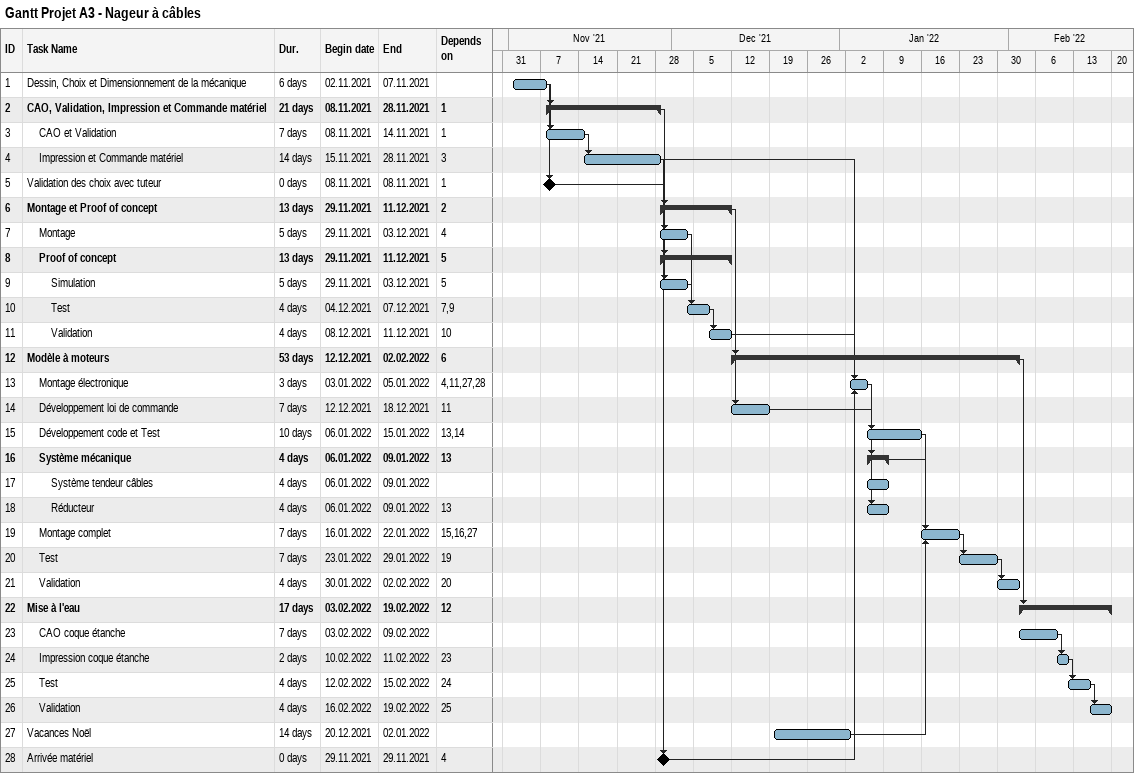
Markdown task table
Gantt Projet A3 - Nageur à câbles

| ID | Level | Task | Duration | Start | Finish | Predecessors |
|---|---|---|---|---|---|---|
| 1 | 1 | Dessin, Choix et Dimensionnement de la mécanique | 6d | 2021-11-02 | 2021-11-07 |  |
| 2 | 1 | **CAO, Validation, Impression et Commande matériel** | 21d | 2021-11-08 | 2021-11-28 | 1 |
| 3 | 2 | CAO et Validation | 7d | 2021-11-08 | 2021-11-14 | 1 |
| 4 | 2 | Impression et Commande matériel | 14d | 2021-11-15 | 2021-11-28 | 3 |
| 5 | 1 | Validation des choix avec tuteur | 0d | 2021-11-08 | 2021-11-08 | 1 |
| 6 | 1 | **Montage et Proof of concept** | 13d | 2021-11-29 | 2021-12-11 | 2 |
| 7 | 2 | Montage | 5d | 2021-11-29 | 2021-12-03 | 4 |
| 8 | 2 | **Proof of concept** | 13d | 2021-11-29 | 2021-12-11 | 5 |
| 9 | 3 | Simulation | 5d | 2021-11-29 | 2021-12-03 | 5 |
| 10 | 3 | Test | 4d | 2021-12-04 | 2021-12-07 | 7, 9 |
| 11 | 3 | Validation | 4d | 2021-12-08 | 2021-12-11 | 10 |
| 12 | 1 | **Modèle à moteurs** | 53d | 2021-12-12 | 2022-02-02 | 6 |
| 13 | 2 | Montage électronique | 3d | 2022-01-03 | 2022-01-05 | 4, 11, 27, 28 |
| 14 | 2 | Développement loi de commande | 7d | 2021-12-12 | 2021-12-18 | 11 |
| 15 | 2 | Développement code et Test | 10d | 2022-01-06 | 2022-01-15 | 13, 14 |
| 16 | 2 | **Système mécanique** | 4d | 2022-01-06 | 2022-01-09 | 13 |
| 17 | 3 | Système tendeur câbles | 4d | 2022-01-06 | 2022-01-09 |  |
| 18 | 3 | Réducteur | 4d | 2022-01-06 | 2022-01-09 | 13 |
| 19 | 2 | Montage complet | 7d | 2022-01-16 | 2022-01-22 | 15, 16, 27 |
| 20 | 2 | Test | 7d | 2022-01-23 | 2022-01-29 | 19 |
| 21 | 2 | Validation | 4d | 2022-01-30 | 2022-02-02 | 20 |
| 22 | 1 | **Mise à l'eau** | 17d | 2022-02-03 | 2022-02-19 | 12 |
| 23 | 2 | CAO coque étanche | 7d | 2022-02-03 | 2022-02-09 |  |
| 24 | 2 | Impression coque étanche | 2d | 2022-02-10 | 2022-02-11 | 23 |
| 25 | 2 | Test | 4d | 2022-02-12 | 2022-02-15 | 24 |
| 26 | 2 | Validation | 4d | 2022-02-16 | 2022-02-19 | 25 |
| 27 | 1 | Vacances Noël | 14d | 2021-12-20 | 2022-01-02 |  |
| 28 | 1 | Arrivée matériel | 0d | 2021-11-29 | 2021-11-29 | 4 |
